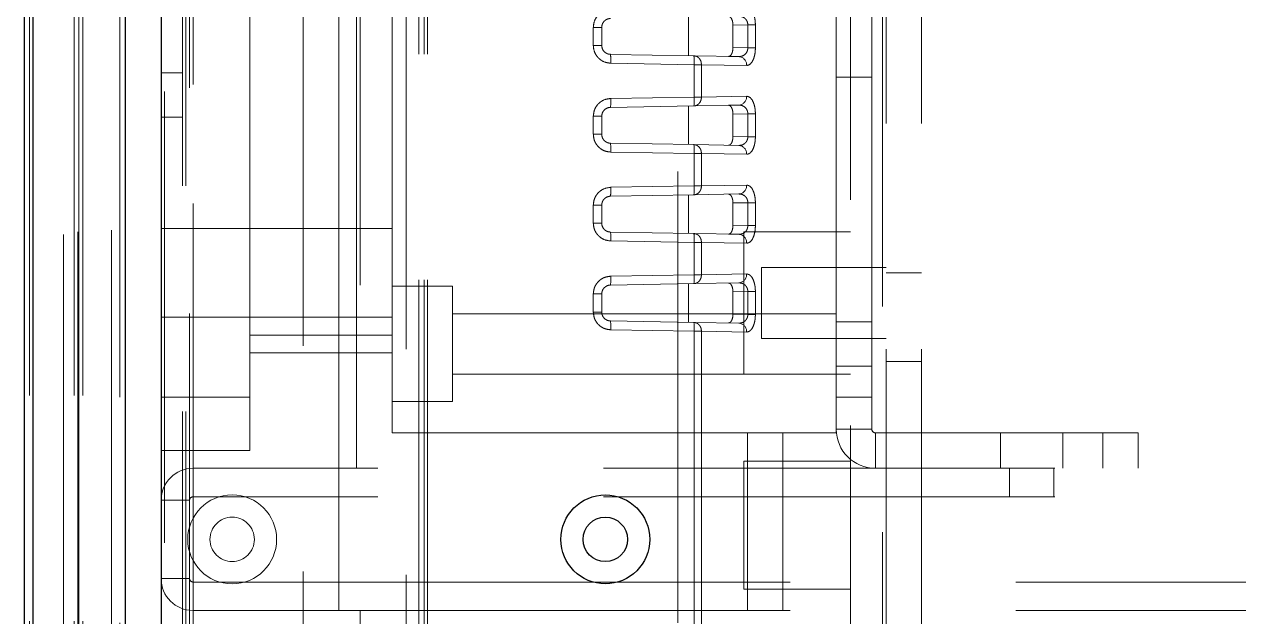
# Model space of a CAD drawing. Header units: millimetres. Extents: x 108 to 5832, y 144 to 4056.
# Drawn here: x 3849.1 to 3917.5, y 1445.5 to 1478.8 of the extents above; entities that cross this region are included whole.
import ezdxf

# ---------------------------------------------------------------- set-up
doc = ezdxf.new("R2010")
doc.units = ezdxf.units.MM
doc.header["$LTSCALE"] = 20
doc.linetypes.add('HIDDEN', pattern=[1.905, 1.27, -0.635])

msp = doc.modelspace()

# ---------------------------------------------------------------- linework, layer by layer
at = {"color": 7, "linetype": 'Continuous', "lineweight": 25}
for p, q in [((3856.82, 1767.814), (3856.82, 1131.814)), ((3849.12, 1525.43), (3849.12, 1381.614)), ((3854.82, 1377.222), (3854.82, 1522.406))]:
    msp.add_line(p, q, dxfattribs=at)
at = {"color": 1, "linetype": 'HIDDEN', "lineweight": 18}
for p, q in [((3858.42, 1132.321), (3858.42, 1767.307)), ((3858.62, 1767.507), (3858.62, 1132.121)), ((3858.02, 1761.814), (3858.02, 1137.814)), ((3858.22, 1761.814), (3858.22, 1137.814)), ((3858.62, 1138.521), (3858.62, 1761.107)), ((3857.02, 1144.814), (3857.02, 1754.814)), ((3864.82, 1752.814), (3864.82, 1146.814)), ((3849.41, 1381.714), (3849.41, 1619.514)), ((3849.594, 1381.614), (3849.594, 1619.614)), ((3851.32, 1619.364), (3851.32, 1381.864)), ((3851.92, 1381.714), (3851.92, 1619.517)), ((3852.131, 1619.514), (3852.131, 1381.714)), ((3852.191, 1381.714), (3852.191, 1619.514)), ((3852.191, 1619.514), (3852.191, 1381.714)), ((3852.42, 1381.714), (3852.42, 1619.514)), ((3854.02, 1619.614), (3854.02, 1381.614)), ((3854.503, 1381.614), (3854.503, 1619.614)), ((3870.62, 1384.313), (3870.62, 1616.915)), ((3871.333, 1616.814), (3871.333, 1384.414)), ((3871.62, 1616.814), (3871.62, 1384.414)), ((3871.82, 1616.814), (3871.82, 1384.414)), ((3866.82, 1453.814), (3866.82, 1603.814)), ((3867.82, 1453.814), (3867.82, 1603.814)), ((3868.02, 1603.814), (3868.02, 1453.814)), ((3861.82, 1457.814), (3861.82, 1599.814)), ((3849.13, 1406.314), (3849.13, 1594.914)), ((3895.62, 1430.824), (3895.62, 1582.354)), ((3897.42, 1424.814), (3897.42, 1574.814)), ((3897.62, 1574.814), (3897.62, 1424.814)), ((3899.62, 1574.814), (3899.62, 1424.814)), ((3885.899, 1445.114), (3885.899, 1569.114)), ((3869.82, 1455.814), (3869.82, 1525.814)), ((3894.82, 1455.814), (3894.82, 1525.814)), ((3894.82, 1523.814), (3894.82, 1475.814)), ((3896.82, 1523.814), (3896.82, 1475.814)), ((3886.5, 1479.199), (3886.5, 1477.029)), ((3881.146, 1477.606), (3881.146, 1478.623)), ((3881.146, 1478.623), (3881.62, 1478.623)), ((3881.146, 1478.623), (3881.62, 1478.623)), ((3881.62, 1477.606), (3881.62, 1478.623)), ((3889.841, 1478.758), (3889.005, 1478.744)), ((3889.005, 1478.744), (3889.005, 1477.485)), ((3890.268, 1478.758), (3889.841, 1478.758)), ((3889.841, 1478.758), (3889.841, 1477.47)), ((3890.268, 1478.758), (3889.841, 1478.758)), ((3890.268, 1478.758), (3890.268, 1477.47)), ((3881.146, 1477.606), (3881.62, 1477.606)), ((3881.146, 1477.606), (3881.62, 1477.606)), ((3882.111, 1477.106), (3886.807, 1477.024)), ((3889.005, 1477.485), (3889.841, 1477.47)), ((3890.268, 1477.47), (3889.841, 1477.47)), ((3890.268, 1477.47), (3889.841, 1477.47)), ((3886.825, 1476.524), (3882.129, 1476.606)), ((3889.335, 1476.979), (3886.807, 1477.024)), ((3886.825, 1476.524), (3886.825, 1474.705)), ((3887.232, 1476.524), (3886.825, 1476.524)), ((3886.825, 1476.524), (3887.232, 1476.524)), ((3887.232, 1476.524), (3887.232, 1474.705)), ((3889.777, 1476.48), (3887.232, 1476.524)), ((3887.232, 1476.524), (3889.777, 1476.48)), ((3889.335, 1476.979), (3888.756, 1476.99)), ((3858.02, 1476.064), (3856.82, 1476.064)), ((3894.82, 1475.814), (3896.82, 1475.814)), ((3896.82, 1457.814), (3896.82, 1475.814)), ((3882.129, 1474.623), (3886.825, 1474.705)), ((3886.825, 1474.705), (3887.232, 1474.705)), ((3887.232, 1474.705), (3886.825, 1474.705)), ((3887.232, 1474.705), (3889.777, 1474.749)), ((3889.777, 1474.749), (3887.232, 1474.705)), ((3886.807, 1474.205), (3882.111, 1474.123)), ((3886.5, 1474.199), (3886.5, 1472.029)), ((3886.807, 1474.205), (3889.335, 1474.249)), ((3888.756, 1474.239), (3889.335, 1474.249)), ((3889.841, 1473.758), (3889.005, 1473.744)), ((3889.005, 1473.744), (3889.005, 1472.485)), ((3890.268, 1473.758), (3889.841, 1473.758)), ((3889.841, 1473.758), (3889.841, 1472.47)), ((3890.268, 1473.758), (3889.841, 1473.758)), ((3890.268, 1473.758), (3890.268, 1472.47)), ((3856.82, 1473.564), (3858.02, 1473.564)), ((3881.146, 1472.606), (3881.146, 1473.623)), ((3881.146, 1473.623), (3881.62, 1473.623)), ((3881.146, 1473.623), (3881.62, 1473.623)), ((3881.62, 1472.606), (3881.62, 1473.623)), ((3881.146, 1472.606), (3881.62, 1472.606)), ((3881.146, 1472.606), (3881.62, 1472.606)), ((3889.005, 1472.485), (3889.841, 1472.47)), ((3890.268, 1472.47), (3889.841, 1472.47)), ((3890.268, 1472.47), (3889.841, 1472.47)), ((3882.111, 1472.106), (3886.807, 1472.024)), ((3886.825, 1471.524), (3882.129, 1471.606)), ((3889.335, 1471.979), (3886.807, 1472.024)), ((3889.335, 1471.979), (3888.756, 1471.99)), ((3886.825, 1471.524), (3886.825, 1469.705)), ((3887.232, 1471.524), (3886.825, 1471.524)), ((3886.825, 1471.524), (3887.232, 1471.524)), ((3887.232, 1471.524), (3887.232, 1469.705)), ((3889.777, 1471.48), (3887.232, 1471.524)), ((3887.232, 1471.524), (3889.777, 1471.48)), ((3882.129, 1469.623), (3886.825, 1469.705)), ((3886.825, 1469.705), (3887.232, 1469.705)), ((3887.232, 1469.705), (3886.825, 1469.705)), ((3887.232, 1469.705), (3889.777, 1469.749)), ((3889.777, 1469.749), (3887.232, 1469.705)), ((3886.807, 1469.205), (3882.111, 1469.123)), ((3886.5, 1469.199), (3886.5, 1467.029)), ((3886.807, 1469.205), (3889.335, 1469.249)), ((3888.756, 1469.239), (3889.335, 1469.249)), ((3881.146, 1467.606), (3881.146, 1468.623)), ((3881.146, 1468.623), (3881.62, 1468.623)), ((3881.146, 1468.623), (3881.62, 1468.623)), ((3881.62, 1467.606), (3881.62, 1468.623)), ((3889.841, 1468.758), (3889.005, 1468.743)), ((3889.005, 1468.743), (3889.005, 1467.485)), ((3890.268, 1468.758), (3889.841, 1468.758)), ((3889.841, 1468.758), (3889.841, 1467.47)), ((3890.268, 1468.758), (3889.841, 1468.758)), ((3890.268, 1468.758), (3890.268, 1467.47)), ((3881.146, 1467.606), (3881.62, 1467.606)), ((3881.146, 1467.606), (3881.62, 1467.606)), ((3889.005, 1467.485), (3889.841, 1467.47)), ((3861.82, 1467.314), (3856.82, 1467.314)), ((3869.82, 1467.314), (3861.82, 1467.314)), ((3882.111, 1467.106), (3886.807, 1467.024)), ((3889.335, 1466.979), (3886.807, 1467.024)), ((3889.335, 1466.979), (3888.756, 1466.99)), ((3889.62, 1467.114), (3889.62, 1459.114)), ((3895.62, 1467.114), (3889.62, 1467.114)), ((3890.268, 1467.47), (3889.841, 1467.47)), ((3890.268, 1467.47), (3889.841, 1467.47)), ((3886.825, 1466.524), (3882.129, 1466.606)), ((3886.825, 1466.524), (3886.825, 1464.705)), ((3887.232, 1466.524), (3886.825, 1466.524)), ((3886.825, 1466.524), (3887.232, 1466.524)), ((3887.232, 1466.524), (3887.232, 1464.705)), ((3889.777, 1466.48), (3887.232, 1466.524)), ((3887.232, 1466.524), (3889.777, 1466.48)), ((3887.232, 1464.705), (3889.777, 1464.749)), ((3889.777, 1464.749), (3887.232, 1464.705)), ((3890.62, 1465.114), (3890.62, 1461.114)), ((3897.62, 1465.114), (3890.62, 1465.114)), ((3899.62, 1464.814), (3897.62, 1464.814)), ((3873.22, 1464.064), (3869.82, 1464.064)), ((3873.22, 1457.564), (3873.22, 1464.064)), ((3886.807, 1464.205), (3882.111, 1464.123)), ((3882.129, 1464.623), (3886.825, 1464.705)), ((3886.5, 1464.199), (3886.5, 1462.029)), ((3886.807, 1464.205), (3889.335, 1464.249)), ((3886.825, 1464.705), (3887.232, 1464.705)), ((3887.232, 1464.705), (3886.825, 1464.705)), ((3888.756, 1464.239), (3889.335, 1464.249)), ((3881.146, 1462.606), (3881.146, 1463.623)), ((3881.146, 1463.623), (3881.62, 1463.623)), ((3881.146, 1463.623), (3881.62, 1463.623)), ((3881.62, 1462.606), (3881.62, 1463.623)), ((3889.841, 1463.758), (3889.005, 1463.743)), ((3889.005, 1463.743), (3889.005, 1462.485)), ((3890.268, 1463.758), (3889.841, 1463.758)), ((3889.841, 1463.758), (3889.841, 1462.47)), ((3890.268, 1463.758), (3889.841, 1463.758)), ((3890.268, 1463.758), (3890.268, 1462.47)), ((3856.82, 1462.314), (3861.82, 1462.314)), ((3861.82, 1462.314), (3869.82, 1462.314)), ((3894.82, 1462.514), (3873.22, 1462.514)), ((3881.146, 1462.606), (3881.62, 1462.606)), ((3881.146, 1462.606), (3881.62, 1462.606)), ((3882.111, 1462.106), (3886.807, 1462.024)), ((3889.335, 1461.979), (3886.807, 1462.024)), ((3889.005, 1462.485), (3889.841, 1462.47)), ((3890.268, 1462.47), (3889.841, 1462.47)), ((3890.268, 1462.47), (3889.841, 1462.47)), ((3896.82, 1462.064), (3894.82, 1462.064)), ((3886.825, 1461.524), (3882.129, 1461.606)), ((3886.825, 1461.524), (3886.825, 1433.745)), ((3887.232, 1461.524), (3886.825, 1461.524)), ((3886.825, 1461.524), (3887.232, 1461.524)), ((3887.232, 1461.524), (3887.232, 1433.745)), ((3889.777, 1461.48), (3887.232, 1461.524)), ((3887.232, 1461.524), (3889.777, 1461.48)), ((3889.335, 1461.979), (3888.756, 1461.99)), ((3861.82, 1461.314), (3869.82, 1461.314)), ((3890.62, 1461.114), (3897.62, 1461.114)), ((3869.82, 1460.314), (3861.82, 1460.314)), ((3894.82, 1459.564), (3896.82, 1459.564)), ((3897.62, 1459.814), (3899.62, 1459.814)), ((3873.22, 1459.114), (3894.82, 1459.114)), ((3894.82, 1459.114), (3895.62, 1459.114)), ((3856.82, 1457.814), (3861.82, 1457.814)), ((3861.82, 1457.814), (3861.82, 1454.814)), ((3869.82, 1457.564), (3873.22, 1457.564)), ((3896.82, 1457.814), (3894.82, 1457.814)), ((3894.82, 1457.814), (3894.82, 1456.014)), ((3896.82, 1457.814), (3896.82, 1456.014)), ((3894.82, 1456.014), (3896.82, 1456.014)), ((3869.82, 1455.814), (3894.82, 1455.814)), ((3889.82, 1455.814), (3889.82, 1445.814)), ((3891.82, 1445.814), (3891.82, 1455.814)), ((3897.02, 1455.814), (3897.02, 1453.814)), ((3897.02, 1455.814), (3909.82, 1455.814)), ((3904.07, 1455.814), (3904.07, 1453.814)), ((3907.57, 1453.814), (3907.57, 1455.814)), ((3909.82, 1453.814), (3909.82, 1455.814)), ((3909.82, 1455.814), (3911.82, 1455.814)), ((3911.82, 1455.814), (3911.82, 1453.814)), ((3861.82, 1454.814), (3856.82, 1454.814)), ((3858.62, 1453.814), (3858.62, 1452.214)), ((3858.62, 1453.814), (3866.82, 1453.814)), ((3945.22, 1453.814), (3866.82, 1453.814)), ((3866.82, 1453.814), (3866.82, 1452.214)), ((3889.62, 1454.214), (3889.62, 1447.014)), ((3895.62, 1454.214), (3889.62, 1454.214)), ((3904.57, 1453.814), (3904.57, 1452.214)), ((3907.07, 1452.214), (3907.07, 1453.814)), ((3858.42, 1452.014), (3856.82, 1452.014)), ((3866.82, 1452.214), (3858.62, 1452.214)), ((3866.82, 1447.414), (3866.82, 1452.214)), ((3945.22, 1452.214), (3866.82, 1452.214)), ((3856.82, 1447.614), (3858.42, 1447.614)), ((3858.62, 1447.414), (3858.62, 1445.814)), ((3858.62, 1447.414), (3866.82, 1447.414)), ((3866.82, 1447.414), (3945.22, 1447.414)), ((3866.82, 1447.414), (3866.82, 1445.814)), ((3889.62, 1447.014), (3895.62, 1447.014)), ((3858.62, 1445.814), (3866.82, 1445.814)), ((3866.82, 1295.814), (3866.82, 1445.814)), ((3866.82, 1445.814), (3945.22, 1445.814)), ((3867.82, 1295.814), (3867.82, 1445.814)), ((3868.02, 1445.814), (3868.02, 1295.814))]:
    msp.add_line(p, q, dxfattribs=at)
at = {"color": 8, "linetype": 'Continuous', "lineweight": 25}
msp.add_line((3849.594, 1525.5), (3849.594, 1381.614), dxfattribs=at)
at = {"color": 1, "linetype": 'HIDDEN', "lineweight": 18}
for radius in [2.5, 1.25]:
    msp.add_circle((3860.82, 1449.814), radius, dxfattribs=at)
at = {"color": 7, "linetype": 'Continuous', "lineweight": 25}
for radius in [2.5, 1.25]:
    msp.add_circle((3881.82, 1449.814), radius, dxfattribs=at)
at = {"color": 1, "linetype": 'HIDDEN', "lineweight": 18}
for centre, radius, start, end in [((3879.725, 1476.772), 2.409, 356.04343, 7.95868), ((3884.422, 1476.69), 2.409, 356.03641, 7.95792), ((3889.301, 1476.505), 0.476, 356.95739, 85.90214), ((3879.722, 1474.456), 2.412, 352.04756, 3.95129), ((3884.423, 1474.538), 2.407, 352.03901, 3.96665), ((3889.301, 1474.724), 0.476, 274.11827, 3.03575), ((3882.12, 1473.623), 0.5, 91, 119.40089), ((3882.12, 1472.606), 0.5, 180, 206.54565), ((3879.725, 1471.772), 2.409, 356.04343, 7.95868), ((3884.422, 1471.69), 2.409, 356.03641, 7.95792), ((3889.301, 1471.505), 0.476, 356.95739, 85.90214), ((3879.722, 1469.456), 2.412, 352.04756, 3.95129), ((3884.423, 1469.538), 2.407, 352.03901, 3.96665), ((3889.301, 1469.724), 0.476, 274.11827, 3.03575), ((3882.12, 1468.623), 0.5, 91, 119.40089), ((3882.12, 1467.606), 0.5, 180, 206.54565), ((3879.725, 1466.772), 2.41, 356.04429, 7.95782), ((3884.422, 1466.69), 2.409, 356.03641, 7.95792), ((3889.301, 1466.505), 0.476, 356.97142, 85.88811), ((3889.301, 1464.724), 0.476, 274.11827, 3.03575), ((3882.12, 1463.623), 0.5, 91, 119.40089), ((3879.722, 1464.456), 2.412, 352.04756, 3.95129), ((3884.424, 1464.538), 2.407, 352.03732, 3.96835), ((3882.12, 1462.606), 0.5, 180, 206.54565), ((3879.724, 1461.772), 2.41, 356.04396, 7.95719), ((3884.422, 1461.69), 2.409, 356.03641, 7.95792), ((3889.301, 1461.505), 0.476, 356.97142, 85.88811), ((3897.02, 1456.014), 2.2, 180, 270), ((3897.02, 1456.014), 0.2, 180, 270), ((3858.62, 1452.014), 1.8, 90, 180), ((3858.62, 1452.014), 0.2, 90, 180), ((3858.62, 1447.614), 1.8, 180, 270), ((3858.62, 1447.614), 0.2, 180, 270)]:
    msp.add_arc(centre, radius, start, end, dxfattribs=at)
for points, knots in [([(3881.146, 1478.623), (3881.159, 1478.747), (3881.18, 1478.939), (3881.302, 1479.17), (3881.428, 1479.328), (3881.584, 1479.458), (3881.813, 1479.584), (3882.005, 1479.607), (3882.129, 1479.623)], [0, 0, 0, 0, 0.239542, 0.369166, 0.499734, 0.629426, 0.76016, 1, 1, 1, 1]), ([(3882.129, 1479.623), (3882.005, 1479.607), (3881.813, 1479.584), (3881.584, 1479.458), (3881.429, 1479.329), (3881.302, 1479.171), (3881.18, 1478.94), (3881.159, 1478.747), (3881.146, 1478.623)], [0, 0, 0, 0, 0.2398404, 0.3695901, 0.5002639, 0.6298338, 0.7604573, 1, 1, 1, 1]), ([(3881.62, 1478.623), (3881.627, 1478.686), (3881.641, 1478.815), (3881.748, 1478.973), (3881.876, 1479.066), (3881.997, 1479.113), (3882.072, 1479.119), (3882.111, 1479.123)], [0, 0, 0, 0, 0.242307, 0.498368, 0.71053, 0.845675, 1, 1, 1, 1]), ([(3889.005, 1478.744), (3889.002, 1478.794), (3888.998, 1478.896), (3888.963, 1479.033), (3888.911, 1479.143), (3888.84, 1479.224), (3888.785, 1479.233), (3888.756, 1479.239)], [0, 0, 0, 0, 0.181545, 0.363017, 0.552215, 0.762873, 1, 1, 1, 1]), ([(3889.335, 1479.249), (3889.399, 1479.244), (3889.522, 1479.234), (3889.665, 1479.15), (3889.756, 1479.048), (3889.806, 1478.957), (3889.837, 1478.859), (3889.84, 1478.791), (3889.841, 1478.758)], [0, 0, 0, 0, 0.2775285, 0.5403737, 0.6718186, 0.7901932, 0.8983305, 1, 1, 1, 1]), ([(3889.841, 1478.758), (3889.84, 1478.791), (3889.837, 1478.859), (3889.806, 1478.957), (3889.756, 1479.048), (3889.665, 1479.149), (3889.522, 1479.234), (3889.399, 1479.244), (3889.335, 1479.249)], [0, 0, 0, 0, 0.101665, 0.209651, 0.327829, 0.459149, 0.722438, 1, 1, 1, 1]), ([(3889.777, 1479.749), (3889.838, 1479.737), (3889.959, 1479.714), (3890.095, 1479.539), (3890.18, 1479.344), (3890.229, 1479.166), (3890.262, 1478.969), (3890.266, 1478.828), (3890.268, 1478.758)], [0, 0, 0, 0, 0.249565, 0.498588, 0.625293, 0.748905, 0.874776, 1, 1, 1, 1]), ([(3890.268, 1478.758), (3890.266, 1478.828), (3890.262, 1478.968), (3890.23, 1479.165), (3890.181, 1479.343), (3890.095, 1479.539), (3889.959, 1479.714), (3889.838, 1479.737), (3889.777, 1479.749)], [0, 0, 0, 0, 0.124791, 0.250382, 0.373888, 0.500769, 0.750357, 1, 1, 1, 1]), ([(3882.129, 1476.606), (3882.005, 1476.621), (3881.813, 1476.645), (3881.584, 1476.771), (3881.428, 1476.899), (3881.302, 1477.058), (3881.18, 1477.289), (3881.159, 1477.481), (3881.146, 1477.606)], [0, 0, 0, 0, 0.239838, 0.369586, 0.50021, 0.629838, 0.76046, 1, 1, 1, 1]), ([(3881.146, 1477.606), (3881.159, 1477.481), (3881.18, 1477.289), (3881.302, 1477.058), (3881.428, 1476.9), (3881.584, 1476.771), (3881.813, 1476.645), (3882.005, 1476.621), (3882.129, 1476.606)], [0, 0, 0, 0, 0.23954, 0.369162, 0.499788, 0.62943, 0.760163, 1, 1, 1, 1]), ([(3882.111, 1477.106), (3882.072, 1477.109), (3881.997, 1477.115), (3881.876, 1477.163), (3881.749, 1477.255), (3881.641, 1477.413), (3881.627, 1477.543), (3881.62, 1477.606)], [0, 0, 0, 0, 0.1542768, 0.2894657, 0.5016444, 0.7575591, 1, 1, 1, 1]), ([(3888.756, 1476.99), (3888.787, 1476.996), (3888.85, 1477.008), (3888.931, 1477.114), (3888.985, 1477.265), (3889.003, 1477.399), (3889.004, 1477.47), (3889.005, 1477.485)], [0, 0, 0, 0, 0.255119, 0.511041, 0.744367, 0.946108, 1, 1, 1, 1]), ([(3889.841, 1477.47), (3889.84, 1477.437), (3889.837, 1477.369), (3889.806, 1477.271), (3889.756, 1477.181), (3889.665, 1477.079), (3889.522, 1476.995), (3889.399, 1476.985), (3889.335, 1476.979)], [0, 0, 0, 0, 0.101664, 0.209631, 0.327836, 0.459231, 0.72247, 1, 1, 1, 1]), ([(3889.335, 1476.979), (3889.399, 1476.985), (3889.522, 1476.994), (3889.665, 1477.079), (3889.756, 1477.18), (3889.806, 1477.271), (3889.837, 1477.369), (3889.84, 1477.437), (3889.841, 1477.47)], [0, 0, 0, 0, 0.277489, 0.540338, 0.67184, 0.790101, 0.898223, 1, 1, 1, 1]), ([(3890.268, 1477.47), (3890.266, 1477.4), (3890.262, 1477.26), (3890.23, 1477.063), (3890.181, 1476.886), (3890.095, 1476.69), (3889.959, 1476.515), (3889.838, 1476.491), (3889.777, 1476.48)], [0, 0, 0, 0, 0.1248621, 0.2504502, 0.3739531, 0.5007811, 0.7503635, 1, 1, 1, 1]), ([(3889.777, 1476.48), (3889.838, 1476.491), (3889.959, 1476.515), (3890.095, 1476.689), (3890.18, 1476.885), (3890.229, 1477.062), (3890.262, 1477.26), (3890.266, 1477.4), (3890.268, 1477.47)], [0, 0, 0, 0, 0.2495612, 0.49858, 0.6252329, 0.7488425, 0.8747116, 1, 1, 1, 1]), ([(3886.807, 1477.024), (3886.861, 1477.016), (3886.947, 1477.004), (3887.046, 1476.94), (3887.116, 1476.872), (3887.17, 1476.79), (3887.22, 1476.673), (3887.228, 1476.582), (3887.232, 1476.524)], [0, 0, 0, 0, 0.239606, 0.381358, 0.499922, 0.648724, 0.777316, 1, 1, 1, 1]), ([(3887.232, 1476.524), (3887.228, 1476.582), (3887.22, 1476.673), (3887.17, 1476.79), (3887.116, 1476.872), (3887.046, 1476.94), (3886.947, 1477.004), (3886.861, 1477.016), (3886.807, 1477.024)], [0, 0, 0, 0, 0.222679, 0.351269, 0.500067, 0.618753, 0.760399, 1, 1, 1, 1]), ([(3881.146, 1473.623), (3881.159, 1473.747), (3881.18, 1473.939), (3881.302, 1474.17), (3881.428, 1474.328), (3881.584, 1474.458), (3881.813, 1474.584), (3882.005, 1474.607), (3882.129, 1474.623)], [0, 0, 0, 0, 0.239547, 0.369173, 0.499744, 0.629439, 0.760139, 1, 1, 1, 1]), ([(3882.129, 1474.623), (3882.005, 1474.607), (3881.813, 1474.584), (3881.584, 1474.458), (3881.429, 1474.329), (3881.302, 1474.171), (3881.18, 1473.94), (3881.159, 1473.747), (3881.146, 1473.623)], [0, 0, 0, 0, 0.239861, 0.369577, 0.500254, 0.629826, 0.760452, 1, 1, 1, 1]), ([(3887.232, 1474.705), (3887.23, 1474.661), (3887.225, 1474.582), (3887.183, 1474.46), (3887.119, 1474.357), (3887.039, 1474.283), (3886.94, 1474.225), (3886.864, 1474.205), (3886.808, 1474.205), (3886.807, 1474.205)], [0, 0, 0, 0, 0.1671596, 0.3063955, 0.5002406, 0.6529756, 0.7604345, 0.9969047, 1, 1, 1, 1]), ([(3886.807, 1474.205), (3886.808, 1474.205), (3886.81, 1474.205), (3886.816, 1474.205), (3886.828, 1474.206), (3886.852, 1474.208), (3886.9, 1474.216), (3886.963, 1474.238), (3887.039, 1474.283), (3887.119, 1474.357), (3887.183, 1474.46), (3887.225, 1474.582), (3887.23, 1474.661), (3887.232, 1474.705)], [0, 0, 0, 0, 0.00299, 0.008178, 0.025071, 0.05751, 0.116904, 0.240428, 0.347794, 0.500329, 0.693953, 0.833031, 1, 1, 1, 1]), ([(3889.777, 1474.749), (3889.838, 1474.737), (3889.959, 1474.714), (3890.095, 1474.539), (3890.18, 1474.344), (3890.229, 1474.166), (3890.262, 1473.969), (3890.266, 1473.828), (3890.268, 1473.758)], [0, 0, 0, 0, 0.249565, 0.498588, 0.625293, 0.748905, 0.874776, 1, 1, 1, 1]), ([(3890.268, 1473.758), (3890.266, 1473.828), (3890.262, 1473.968), (3890.23, 1474.165), (3890.181, 1474.343), (3890.095, 1474.539), (3889.959, 1474.714), (3889.838, 1474.737), (3889.777, 1474.749)], [0, 0, 0, 0, 0.124794, 0.250388, 0.373896, 0.50078, 0.750341, 1, 1, 1, 1]), ([(3881.62, 1473.623), (3881.627, 1473.686), (3881.641, 1473.815), (3881.749, 1473.973), (3881.876, 1474.066), (3881.997, 1474.113), (3882.072, 1474.119), (3882.111, 1474.123)], [0, 0, 0, 0, 0.242316, 0.498258, 0.710519, 0.845669, 1, 1, 1, 1]), ([(3882.111, 1474.123), (3882.072, 1474.12), (3881.997, 1474.114), (3881.928, 1474.084), (3881.896, 1474.07)], [0, 0, 0, 0, 0.533057, 1, 1, 1, 1]), ([(3889.005, 1473.744), (3889.002, 1473.794), (3888.998, 1473.896), (3888.963, 1474.033), (3888.911, 1474.143), (3888.84, 1474.224), (3888.785, 1474.233), (3888.756, 1474.239)], [0, 0, 0, 0, 0.181545, 0.363017, 0.552215, 0.762873, 1, 1, 1, 1]), ([(3889.335, 1474.249), (3889.399, 1474.244), (3889.522, 1474.234), (3889.665, 1474.15), (3889.756, 1474.048), (3889.806, 1473.957), (3889.837, 1473.859), (3889.84, 1473.791), (3889.841, 1473.758)], [0, 0, 0, 0, 0.2775285, 0.5403737, 0.6718186, 0.7901932, 0.8983305, 1, 1, 1, 1]), ([(3889.841, 1473.758), (3889.84, 1473.791), (3889.837, 1473.859), (3889.806, 1473.957), (3889.756, 1474.048), (3889.665, 1474.149), (3889.522, 1474.234), (3889.399, 1474.244), (3889.335, 1474.249)], [0, 0, 0, 0, 0.101665, 0.209651, 0.327829, 0.459149, 0.722438, 1, 1, 1, 1]), ([(3882.129, 1471.606), (3882.005, 1471.621), (3881.813, 1471.645), (3881.584, 1471.771), (3881.428, 1471.899), (3881.302, 1472.058), (3881.18, 1472.289), (3881.159, 1472.481), (3881.146, 1472.606)], [0, 0, 0, 0, 0.239838, 0.369586, 0.50021, 0.629838, 0.76046, 1, 1, 1, 1]), ([(3881.146, 1472.606), (3881.159, 1472.481), (3881.18, 1472.289), (3881.302, 1472.058), (3881.428, 1471.9), (3881.584, 1471.771), (3881.813, 1471.645), (3882.005, 1471.621), (3882.129, 1471.606)], [0, 0, 0, 0, 0.23954, 0.369162, 0.499788, 0.62943, 0.760163, 1, 1, 1, 1]), ([(3882.111, 1472.106), (3882.072, 1472.109), (3881.997, 1472.115), (3881.876, 1472.163), (3881.749, 1472.255), (3881.641, 1472.413), (3881.627, 1472.543), (3881.62, 1472.606)], [0, 0, 0, 0, 0.1542768, 0.2894657, 0.5016444, 0.7575591, 1, 1, 1, 1]), ([(3888.756, 1471.99), (3888.787, 1471.996), (3888.85, 1472.008), (3888.931, 1472.114), (3888.985, 1472.265), (3889.003, 1472.399), (3889.004, 1472.47), (3889.005, 1472.485)], [0, 0, 0, 0, 0.255119, 0.511041, 0.744367, 0.946108, 1, 1, 1, 1]), ([(3889.841, 1472.47), (3889.84, 1472.437), (3889.837, 1472.369), (3889.806, 1472.271), (3889.756, 1472.181), (3889.665, 1472.079), (3889.522, 1471.995), (3889.399, 1471.985), (3889.335, 1471.979)], [0, 0, 0, 0, 0.101555, 0.209535, 0.327754, 0.459165, 0.722437, 1, 1, 1, 1]), ([(3889.335, 1471.979), (3889.399, 1471.985), (3889.522, 1471.994), (3889.665, 1472.079), (3889.756, 1472.18), (3889.806, 1472.271), (3889.837, 1472.369), (3889.84, 1472.437), (3889.841, 1472.47)], [0, 0, 0, 0, 0.2775228, 0.5404033, 0.6719214, 0.7901975, 0.8983326, 1, 1, 1, 1]), ([(3890.268, 1472.47), (3890.266, 1472.4), (3890.262, 1472.26), (3890.23, 1472.063), (3890.181, 1471.886), (3890.095, 1471.69), (3889.959, 1471.515), (3889.838, 1471.491), (3889.777, 1471.48)], [0, 0, 0, 0, 0.1248, 0.250397, 0.373909, 0.500746, 0.750346, 1, 1, 1, 1]), ([(3889.777, 1471.48), (3889.838, 1471.491), (3889.959, 1471.515), (3890.095, 1471.689), (3890.18, 1471.885), (3890.229, 1472.062), (3890.262, 1472.259), (3890.266, 1472.4), (3890.268, 1472.47)], [0, 0, 0, 0, 0.249579, 0.498615, 0.625277, 0.748895, 0.874773, 1, 1, 1, 1]), ([(3886.807, 1472.024), (3886.861, 1472.016), (3886.947, 1472.004), (3887.046, 1471.94), (3887.116, 1471.872), (3887.17, 1471.79), (3887.22, 1471.673), (3887.228, 1471.582), (3887.232, 1471.524)], [0, 0, 0, 0, 0.239606, 0.381358, 0.499922, 0.648724, 0.777316, 1, 1, 1, 1]), ([(3887.232, 1471.524), (3887.228, 1471.582), (3887.22, 1471.673), (3887.17, 1471.79), (3887.116, 1471.872), (3887.046, 1471.94), (3886.947, 1472.004), (3886.861, 1472.016), (3886.807, 1472.024)], [0, 0, 0, 0, 0.222679, 0.351269, 0.500067, 0.618753, 0.760399, 1, 1, 1, 1]), ([(3881.146, 1468.623), (3881.159, 1468.747), (3881.18, 1468.939), (3881.302, 1469.17), (3881.428, 1469.328), (3881.584, 1469.458), (3881.813, 1469.584), (3882.005, 1469.607), (3882.129, 1469.623)], [0, 0, 0, 0, 0.239547, 0.369173, 0.499744, 0.629439, 0.760139, 1, 1, 1, 1]), ([(3882.129, 1469.623), (3882.005, 1469.607), (3881.813, 1469.584), (3881.584, 1469.458), (3881.429, 1469.329), (3881.302, 1469.171), (3881.18, 1468.94), (3881.159, 1468.747), (3881.146, 1468.623)], [0, 0, 0, 0, 0.239861, 0.369577, 0.500254, 0.629826, 0.760452, 1, 1, 1, 1]), ([(3887.232, 1469.705), (3887.23, 1469.661), (3887.225, 1469.582), (3887.183, 1469.46), (3887.119, 1469.357), (3887.039, 1469.283), (3886.94, 1469.225), (3886.864, 1469.205), (3886.808, 1469.205), (3886.807, 1469.205)], [0, 0, 0, 0, 0.1671596, 0.3063955, 0.5002406, 0.6529756, 0.7604345, 0.9969047, 1, 1, 1, 1]), ([(3886.807, 1469.205), (3886.808, 1469.205), (3886.81, 1469.205), (3886.816, 1469.205), (3886.828, 1469.206), (3886.852, 1469.208), (3886.9, 1469.216), (3886.963, 1469.238), (3887.039, 1469.283), (3887.119, 1469.357), (3887.183, 1469.46), (3887.225, 1469.582), (3887.23, 1469.661), (3887.232, 1469.705)], [0, 0, 0, 0, 0.00299, 0.008178, 0.025071, 0.05751, 0.116904, 0.240428, 0.347794, 0.500329, 0.693953, 0.833031, 1, 1, 1, 1]), ([(3889.777, 1469.749), (3889.838, 1469.737), (3889.959, 1469.714), (3890.095, 1469.539), (3890.18, 1469.344), (3890.229, 1469.167), (3890.262, 1468.969), (3890.266, 1468.828), (3890.268, 1468.758)], [0, 0, 0, 0, 0.249565, 0.498588, 0.625293, 0.748905, 0.874776, 1, 1, 1, 1]), ([(3890.268, 1468.758), (3890.266, 1468.828), (3890.262, 1468.968), (3890.23, 1469.165), (3890.181, 1469.343), (3890.095, 1469.539), (3889.959, 1469.714), (3889.838, 1469.737), (3889.777, 1469.749)], [0, 0, 0, 0, 0.124794, 0.250388, 0.373896, 0.50078, 0.750341, 1, 1, 1, 1]), ([(3881.62, 1468.623), (3881.627, 1468.686), (3881.641, 1468.815), (3881.749, 1468.973), (3881.876, 1469.066), (3881.997, 1469.113), (3882.072, 1469.119), (3882.111, 1469.123)], [0, 0, 0, 0, 0.242316, 0.498258, 0.710519, 0.845669, 1, 1, 1, 1]), ([(3889.005, 1468.743), (3889.002, 1468.794), (3888.998, 1468.896), (3888.963, 1469.032), (3888.911, 1469.143), (3888.84, 1469.224), (3888.785, 1469.233), (3888.756, 1469.239)], [0, 0, 0, 0, 0.181665, 0.362992, 0.552265, 0.7629, 1, 1, 1, 1]), ([(3889.335, 1469.249), (3889.399, 1469.244), (3889.522, 1469.234), (3889.665, 1469.15), (3889.756, 1469.048), (3889.806, 1468.957), (3889.837, 1468.859), (3889.84, 1468.791), (3889.841, 1468.758)], [0, 0, 0, 0, 0.2775285, 0.5403737, 0.6718186, 0.7901932, 0.8983305, 1, 1, 1, 1]), ([(3889.841, 1468.758), (3889.84, 1468.791), (3889.837, 1468.859), (3889.806, 1468.957), (3889.756, 1469.048), (3889.665, 1469.149), (3889.522, 1469.234), (3889.399, 1469.244), (3889.335, 1469.249)], [0, 0, 0, 0, 0.101665, 0.209651, 0.327829, 0.459149, 0.722438, 1, 1, 1, 1]), ([(3882.129, 1466.606), (3882.005, 1466.621), (3881.813, 1466.645), (3881.584, 1466.771), (3881.428, 1466.899), (3881.302, 1467.058), (3881.18, 1467.289), (3881.159, 1467.481), (3881.146, 1467.606)], [0, 0, 0, 0, 0.239838, 0.369586, 0.50021, 0.629838, 0.76046, 1, 1, 1, 1]), ([(3881.146, 1467.606), (3881.159, 1467.481), (3881.18, 1467.289), (3881.302, 1467.058), (3881.428, 1466.9), (3881.584, 1466.771), (3881.813, 1466.645), (3882.005, 1466.621), (3882.129, 1466.606)], [0, 0, 0, 0, 0.23954, 0.369162, 0.499788, 0.62943, 0.760163, 1, 1, 1, 1]), ([(3882.111, 1467.106), (3882.072, 1467.109), (3881.997, 1467.115), (3881.876, 1467.163), (3881.749, 1467.255), (3881.641, 1467.413), (3881.627, 1467.543), (3881.62, 1467.606)], [0, 0, 0, 0, 0.1542768, 0.2894657, 0.5016444, 0.7575591, 1, 1, 1, 1]), ([(3888.756, 1466.99), (3888.787, 1466.996), (3888.85, 1467.008), (3888.931, 1467.114), (3888.985, 1467.265), (3889.003, 1467.399), (3889.004, 1467.47), (3889.005, 1467.485)], [0, 0, 0, 0, 0.255119, 0.511041, 0.744367, 0.946108, 1, 1, 1, 1]), ([(3886.807, 1467.024), (3886.861, 1467.016), (3886.947, 1467.004), (3887.046, 1466.94), (3887.116, 1466.872), (3887.17, 1466.79), (3887.22, 1466.673), (3887.228, 1466.582), (3887.232, 1466.524)], [0, 0, 0, 0, 0.239606, 0.381358, 0.499922, 0.648724, 0.777316, 1, 1, 1, 1]), ([(3887.232, 1466.524), (3887.228, 1466.582), (3887.22, 1466.673), (3887.17, 1466.79), (3887.116, 1466.872), (3887.046, 1466.94), (3886.947, 1467.004), (3886.861, 1467.016), (3886.807, 1467.024)], [0, 0, 0, 0, 0.2226844, 0.3512776, 0.5000795, 0.6186695, 0.7603932, 1, 1, 1, 1]), ([(3889.841, 1467.47), (3889.84, 1467.437), (3889.837, 1467.369), (3889.806, 1467.271), (3889.756, 1467.181), (3889.665, 1467.079), (3889.522, 1466.995), (3889.399, 1466.985), (3889.335, 1466.979)], [0, 0, 0, 0, 0.101555, 0.209535, 0.327754, 0.459165, 0.722437, 1, 1, 1, 1]), ([(3889.335, 1466.979), (3889.399, 1466.985), (3889.522, 1466.994), (3889.665, 1467.079), (3889.756, 1467.18), (3889.806, 1467.271), (3889.837, 1467.369), (3889.84, 1467.437), (3889.841, 1467.47)], [0, 0, 0, 0, 0.2775228, 0.5404033, 0.6719214, 0.7901975, 0.8983326, 1, 1, 1, 1]), ([(3890.268, 1467.47), (3890.266, 1467.4), (3890.262, 1467.26), (3890.23, 1467.063), (3890.181, 1466.886), (3890.095, 1466.689), (3889.959, 1466.515), (3889.838, 1466.491), (3889.777, 1466.48)], [0, 0, 0, 0, 0.124798, 0.250393, 0.373903, 0.500788, 0.75035, 1, 1, 1, 1]), ([(3889.777, 1466.48), (3889.838, 1466.491), (3889.959, 1466.515), (3890.095, 1466.689), (3890.18, 1466.885), (3890.229, 1467.062), (3890.262, 1467.259), (3890.266, 1467.4), (3890.268, 1467.47)], [0, 0, 0, 0, 0.249579, 0.498615, 0.625277, 0.748895, 0.874773, 1, 1, 1, 1]), ([(3889.777, 1464.749), (3889.838, 1464.737), (3889.959, 1464.714), (3890.095, 1464.539), (3890.18, 1464.344), (3890.229, 1464.167), (3890.262, 1463.969), (3890.266, 1463.828), (3890.268, 1463.758)], [0, 0, 0, 0, 0.249565, 0.498588, 0.625293, 0.748905, 0.874776, 1, 1, 1, 1]), ([(3890.268, 1463.758), (3890.266, 1463.828), (3890.262, 1463.968), (3890.23, 1464.166), (3890.181, 1464.343), (3890.095, 1464.539), (3889.959, 1464.714), (3889.838, 1464.737), (3889.777, 1464.749)], [0, 0, 0, 0, 0.124794, 0.250388, 0.373896, 0.50078, 0.750341, 1, 1, 1, 1]), ([(3881.146, 1463.623), (3881.159, 1463.747), (3881.18, 1463.939), (3881.302, 1464.17), (3881.428, 1464.328), (3881.584, 1464.458), (3881.813, 1464.584), (3882.005, 1464.607), (3882.129, 1464.623)], [0, 0, 0, 0, 0.239473, 0.369169, 0.49974, 0.629436, 0.760138, 1, 1, 1, 1]), ([(3882.129, 1464.623), (3882.005, 1464.607), (3881.813, 1464.584), (3881.584, 1464.458), (3881.429, 1464.329), (3881.302, 1464.171), (3881.18, 1463.94), (3881.159, 1463.747), (3881.146, 1463.623)], [0, 0, 0, 0, 0.239863, 0.36958, 0.500257, 0.629831, 0.760526, 1, 1, 1, 1]), ([(3881.62, 1463.623), (3881.627, 1463.686), (3881.641, 1463.815), (3881.749, 1463.973), (3881.876, 1464.066), (3881.997, 1464.113), (3882.072, 1464.119), (3882.111, 1464.123)], [0, 0, 0, 0, 0.242316, 0.498258, 0.710519, 0.845669, 1, 1, 1, 1]), ([(3887.232, 1464.705), (3887.23, 1464.661), (3887.225, 1464.582), (3887.183, 1464.46), (3887.119, 1464.357), (3887.039, 1464.283), (3886.94, 1464.225), (3886.864, 1464.205), (3886.808, 1464.205), (3886.807, 1464.205)], [0, 0, 0, 0, 0.1671596, 0.3063955, 0.5002406, 0.6529756, 0.7604345, 0.9969047, 1, 1, 1, 1]), ([(3886.807, 1464.205), (3886.808, 1464.205), (3886.81, 1464.205), (3886.816, 1464.205), (3886.828, 1464.205), (3886.852, 1464.208), (3886.9, 1464.216), (3886.963, 1464.238), (3887.039, 1464.283), (3887.119, 1464.357), (3887.183, 1464.46), (3887.225, 1464.582), (3887.23, 1464.661), (3887.232, 1464.705)], [0, 0, 0, 0, 0.00299, 0.008178, 0.025065, 0.057516, 0.116909, 0.240432, 0.347797, 0.500332, 0.693955, 0.833032, 1, 1, 1, 1]), ([(3889.005, 1463.743), (3889.002, 1463.794), (3888.998, 1463.896), (3888.963, 1464.032), (3888.911, 1464.143), (3888.84, 1464.224), (3888.785, 1464.233), (3888.756, 1464.239)], [0, 0, 0, 0, 0.181665, 0.362992, 0.552265, 0.7629, 1, 1, 1, 1]), ([(3889.335, 1464.249), (3889.399, 1464.244), (3889.522, 1464.234), (3889.665, 1464.15), (3889.756, 1464.048), (3889.806, 1463.957), (3889.837, 1463.859), (3889.84, 1463.791), (3889.841, 1463.758)], [0, 0, 0, 0, 0.2775285, 0.5403737, 0.6718186, 0.7901932, 0.8983305, 1, 1, 1, 1]), ([(3889.841, 1463.758), (3889.84, 1463.791), (3889.837, 1463.859), (3889.806, 1463.957), (3889.756, 1464.048), (3889.665, 1464.149), (3889.522, 1464.234), (3889.399, 1464.244), (3889.335, 1464.249)], [0, 0, 0, 0, 0.101665, 0.209651, 0.327829, 0.459149, 0.722438, 1, 1, 1, 1]), ([(3882.129, 1461.606), (3882.005, 1461.621), (3881.813, 1461.645), (3881.584, 1461.771), (3881.428, 1461.899), (3881.302, 1462.058), (3881.18, 1462.289), (3881.159, 1462.481), (3881.146, 1462.606)], [0, 0, 0, 0, 0.2398497, 0.3695961, 0.5002173, 0.6298438, 0.7604639, 1, 1, 1, 1]), ([(3881.146, 1462.606), (3881.159, 1462.481), (3881.18, 1462.289), (3881.302, 1462.058), (3881.428, 1461.9), (3881.584, 1461.771), (3881.813, 1461.645), (3882.005, 1461.621), (3882.129, 1461.606)], [0, 0, 0, 0, 0.2395361, 0.3691561, 0.4997806, 0.6294202, 0.7601507, 1, 1, 1, 1]), ([(3882.111, 1462.106), (3882.072, 1462.109), (3881.997, 1462.115), (3881.876, 1462.163), (3881.749, 1462.255), (3881.641, 1462.413), (3881.627, 1462.543), (3881.62, 1462.606)], [0, 0, 0, 0, 0.1542768, 0.2894657, 0.5016444, 0.7575591, 1, 1, 1, 1]), ([(3886.807, 1462.024), (3886.861, 1462.016), (3886.947, 1462.004), (3887.046, 1461.94), (3887.116, 1461.872), (3887.17, 1461.79), (3887.22, 1461.673), (3887.228, 1461.582), (3887.232, 1461.524)], [0, 0, 0, 0, 0.239606, 0.381358, 0.499922, 0.648724, 0.777316, 1, 1, 1, 1]), ([(3887.232, 1461.524), (3887.228, 1461.582), (3887.22, 1461.673), (3887.17, 1461.79), (3887.116, 1461.872), (3887.046, 1461.94), (3886.947, 1462.004), (3886.861, 1462.016), (3886.807, 1462.024)], [0, 0, 0, 0, 0.2226844, 0.3512776, 0.5000795, 0.6186695, 0.7603932, 1, 1, 1, 1]), ([(3888.756, 1461.99), (3888.787, 1461.996), (3888.85, 1462.008), (3888.931, 1462.114), (3888.985, 1462.265), (3889.003, 1462.399), (3889.004, 1462.47), (3889.005, 1462.485)], [0, 0, 0, 0, 0.255118, 0.511038, 0.744363, 0.945965, 1, 1, 1, 1]), ([(3889.841, 1462.47), (3889.84, 1462.437), (3889.837, 1462.369), (3889.806, 1462.271), (3889.756, 1462.181), (3889.665, 1462.079), (3889.522, 1461.995), (3889.399, 1461.985), (3889.335, 1461.979)], [0, 0, 0, 0, 0.101555, 0.209535, 0.327754, 0.459165, 0.722437, 1, 1, 1, 1]), ([(3889.335, 1461.979), (3889.399, 1461.985), (3889.522, 1461.994), (3889.665, 1462.079), (3889.756, 1462.18), (3889.806, 1462.271), (3889.837, 1462.369), (3889.84, 1462.437), (3889.841, 1462.47)], [0, 0, 0, 0, 0.2775228, 0.5404033, 0.6719214, 0.7901975, 0.8983326, 1, 1, 1, 1]), ([(3890.268, 1462.47), (3890.266, 1462.4), (3890.262, 1462.26), (3890.23, 1462.063), (3890.181, 1461.886), (3890.095, 1461.689), (3889.959, 1461.515), (3889.838, 1461.491), (3889.777, 1461.48)], [0, 0, 0, 0, 0.124798, 0.250393, 0.373903, 0.500788, 0.75035, 1, 1, 1, 1]), ([(3889.777, 1461.48), (3889.838, 1461.491), (3889.959, 1461.515), (3890.095, 1461.689), (3890.18, 1461.885), (3890.229, 1462.062), (3890.262, 1462.259), (3890.266, 1462.4), (3890.268, 1462.47)], [0, 0, 0, 0, 0.249579, 0.498615, 0.625277, 0.748895, 0.874773, 1, 1, 1, 1])]:
    msp.add_open_spline(points, degree=3, knots=knots, dxfattribs=at)

doc.saveas('drawing.dxf')
